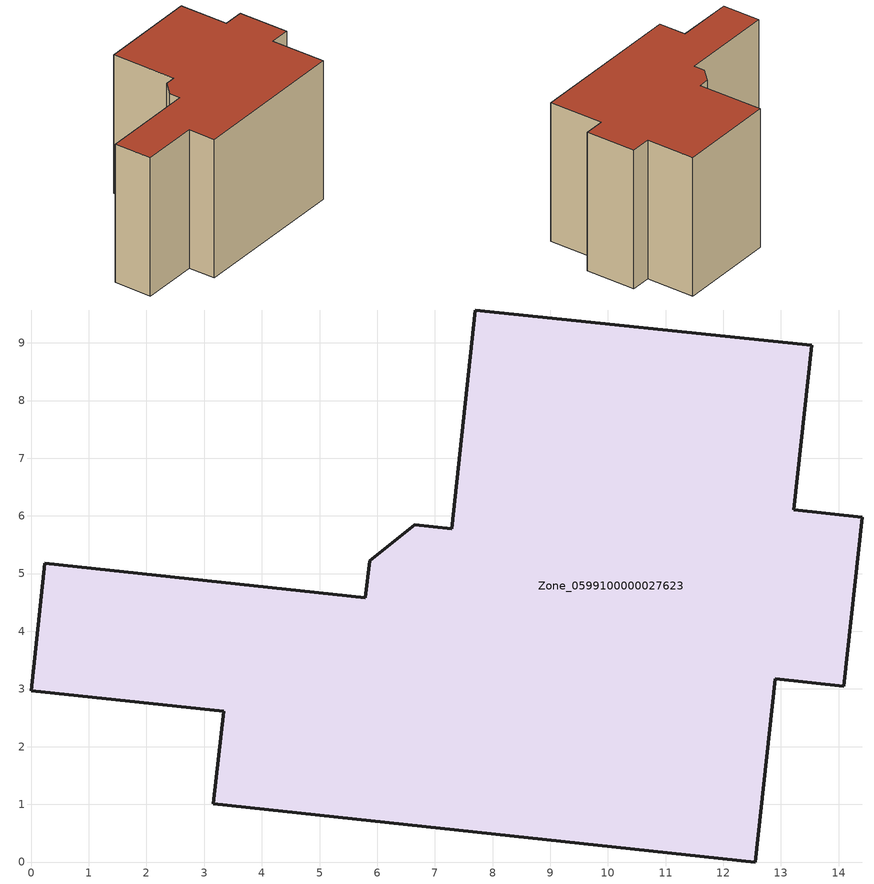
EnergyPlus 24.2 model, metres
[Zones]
Zone_0599100000027623
 floor ground (C_G): 13.22,6.11 14.41,5.98 14.09,3.05 12.9,3.18 12.55,0 3.16,1.01 3.34,2.61 0,2.97 0.24,5.18 5.79,4.58 5.87,5.22 6.65,5.85 7.29,5.78 7.7,9.57 13.53,8.96 z0
 wall outside (C_F): 3.34,2.61 3.16,1.01 12.55,0 12.9,3.18 14.09,3.05 14.41,5.98 13.22,6.11 13.53,8.96 7.7,9.57 7.29,5.78 6.65,5.85 5.87,5.22 5.79,4.58 0.24,5.18 0,2.97 3.34,2.61 z0:8.33
 roof outside (C_R): 5.79,4.58 0.24,5.18 0,2.97 3.34,2.61 3.16,1.01 12.55,0 12.9,3.18 14.09,3.05 14.41,5.98 13.22,6.11 13.53,8.96 7.7,9.57 7.29,5.78 6.65,5.85 5.87,5.22 z8.33
[BUILDING]
Pand.0599100000027623: North Axis=0; Terrain=City; Loads Convergence Tolerance Value=0.04; Temperature Convergence Tolerance Value=0.4; Solar Distribution=FullExterior; Maximum Number of Warmup Days=25; Minimum Number of Warmup Days=1
[Site:Location]
Rotterdam.The.Hague.AP_ZH_NLD Design_Conditions: Latitude=51.96; Longitude=4.45; Time Zone=1; Elevation=-4.5
[SITE:GROUNDTEMPERATURE:BUILDINGSURFACE]
18, 18, 18, 18, 18, 18, 18, 18, 18, 18, 18, 18
[MATERIAL] Thermal Absorptance=0.9; Solar Absorptance=0.7; Visible Absorptance=0.7
Name | Roughness | Thickness | Conductivity | Density | Specific Heat
G.TI.1975-1991 | MediumSmooth | 0.15 | 0.288461 | 540 | 1210
F.TI.1975-1991 | Rough | 0.3 | 0.230769 | 1920 | 840
R.TI.1975-1991 | MediumRough | 0.2 | 0.153846 | 1500 | 1000
[CONSTRUCTION]
C_G: G.TI.1975-1991
C_F: F.TI.1975-1991
C_R: R.TI.1975-1991
[ZONE]
Zone_0599100000027623: Type=1; Multiplier=1; Ceiling Height=Autocalculate; Volume=Autocalculate; Floor Area=autocalculate; Part of Total Floor Area=Yes
[ZONEINFILTRATION:DESIGNFLOWRATE]
Infil_Zone_0599100000027623: Zone or ZoneList or Space or SpaceList=Zone_0599100000027623; Schedule=AlwaysOn; Design Flow Rate Calculation Method=Flow/Area; Flow Rate per Floor Area=0.003; Constant Term Coefficient=1; Temperature Term Coefficient=0; Velocity Term Coefficient=0; Velocity Squared Term Coefficient=0
[HVACTEMPLATE:ZONE:IDEALLOADSAIRSYSTEM]
Zone_0599100000027623: Maximum Heating Supply Air Temperature=50; Minimum Cooling Supply Air Temperature=13; Maximum Heating Supply Air Humidity Ratio=0.0156; Minimum Cooling Supply Air Humidity Ratio=0.0077; Heating Limit=NoLimit; Cooling Limit=NoLimit; Dehumidification Control Type=ConstantSensibleHeatRatio; Cooling Sensible Heat Ratio=0.7; Dehumidification Setpoint=60; Humidification Control Type=None; Humidification Setpoint=30; Outdoor Air Method=None; Outdoor Air Flow Rate per Person=0.00944; Outdoor Air Flow Rate per Zone Floor Area=0; Outdoor Air Flow Rate per Zone=0; Demand Controlled Ventilation Type=None; Outdoor Air Economizer Type=NoEconomizer; Heat Recovery Type=None; Sensible Heat Recovery Effectiveness=0.7; Latent Heat Recovery Effectiveness=0.65
[ZONECONTROL:THERMOSTAT]
ThermostatControl_Zone_0599100000027623: Zone or ZoneList=Zone_0599100000027623; Control Type Schedule=DualSetpointControlType; Control 1=Thermostat_Zone_0599100000027623; Temperature Difference Between Cutout And Setpoint=0
[THERMOSTATSETPOINT:DUALSETPOINT]
Thermostat_Zone_0599100000027623: Heating Setpoint Temperature Schedule=HeatingSetpoint_Zone_0599100000027623; Cooling Setpoint Temperature Schedule=CoolingSetpoint_Zone_0599100000027623
[SCHEDULE:COMPACT]
HeatingSetpoint_Zone_0599100000027623: Through: 12/31, For: AllDays, Until: 24:00, 21
CoolingSetpoint_Zone_0599100000027623: Through: 12/31, For: AllDays, Until: 24:00, 24
DualSetpointControlType: Through: 12/31, For: AllDays, Until: 24:00, 4
AlwaysOn: Through: 12/31, For: AllDays, Until: 24:00, 1
